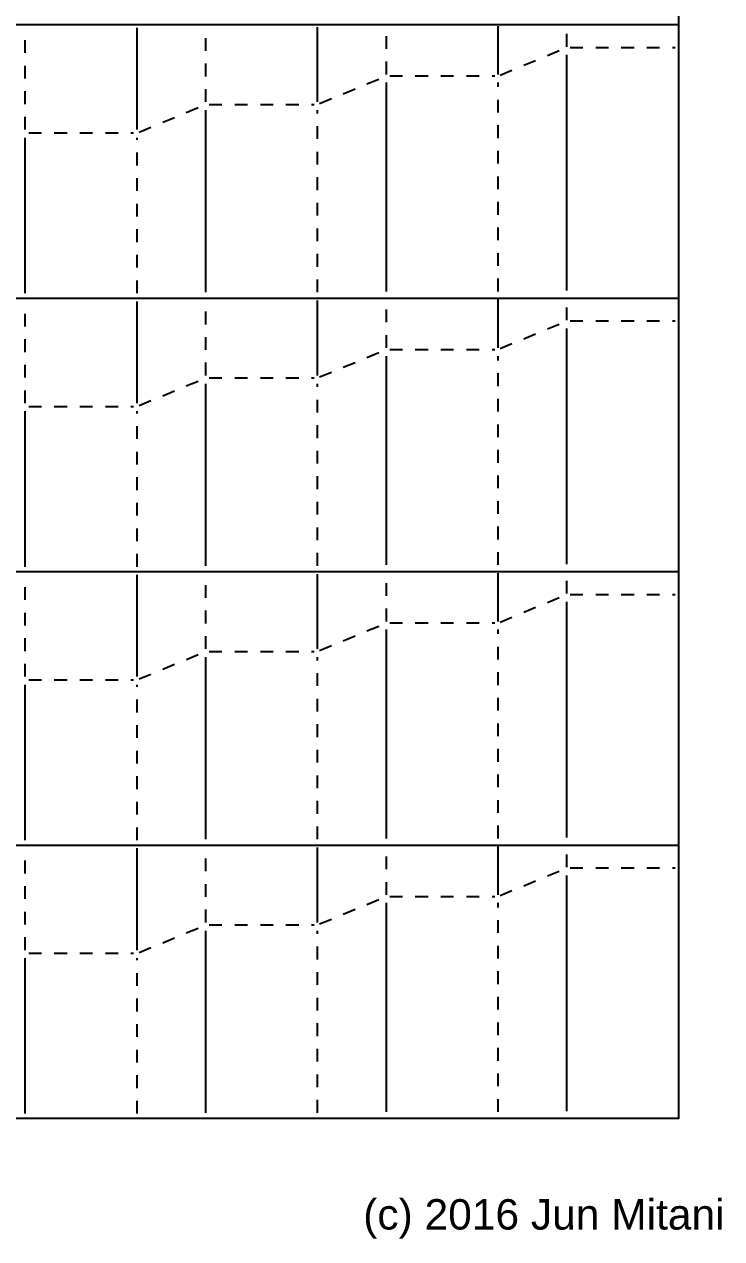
# Model space of a CAD drawing. Extents: x 11 to 192, y -288 to -10.
# Drawn here: x 115.1 to 192.1, y -287.6 to -153.5 of the extents above; entities that cross this region are included whole.
import ezdxf

# ---------------------------------------------------------------- set-up
doc = ezdxf.new("R2010")
doc.units = 0
for name, pattern in [('AI-LINETYPE-10', [2.822222, 1.411111, -1.411111]), ('AI-LINETYPE-100', [2.822222, 1.411111, -1.411111]), ('AI-LINETYPE-101', [2.822222, 1.411111, -1.411111]), ('AI-LINETYPE-102', [2.822222, 1.411111, -1.411111]), ('AI-LINETYPE-103', [2.822222, 1.411111, -1.411111]), ('AI-LINETYPE-104', [2.822222, 1.411111, -1.411111]), ('AI-LINETYPE-105', [2.822222, 1.411111, -1.411111]), ('AI-LINETYPE-106', [2.822222, 1.411111, -1.411111]), ('AI-LINETYPE-11', [2.822222, 1.411111, -1.411111]), ('AI-LINETYPE-114', [2.822222, 1.411111, -1.411111]), ('AI-LINETYPE-115', [2.822222, 1.411111, -1.411111]), ('AI-LINETYPE-116', [2.822222, 1.411111, -1.411111]), ('AI-LINETYPE-117', [2.822222, 1.411111, -1.411111]), ('AI-LINETYPE-118', [2.822222, 1.411111, -1.411111]), ('AI-LINETYPE-119', [2.822222, 1.411111, -1.411111]), ('AI-LINETYPE-12', [2.822222, 1.411111, -1.411111]), ('AI-LINETYPE-120', [2.822222, 1.411111, -1.411111]), ('AI-LINETYPE-13', [2.822222, 1.411111, -1.411111]), ('AI-LINETYPE-14', [2.822222, 1.411111, -1.411111]), ('AI-LINETYPE-15', [2.822222, 1.411111, -1.411111]), ('AI-LINETYPE-16', [2.822222, 1.411111, -1.411111]), ('AI-LINETYPE-30', [2.822222, 1.411111, -1.411111]), ('AI-LINETYPE-31', [2.822222, 1.411111, -1.411111]), ('AI-LINETYPE-32', [2.822222, 1.411111, -1.411111]), ('AI-LINETYPE-33', [2.822222, 1.411111, -1.411111]), ('AI-LINETYPE-34', [2.822222, 1.411111, -1.411111]), ('AI-LINETYPE-35', [2.822222, 1.411111, -1.411111]), ('AI-LINETYPE-36', [2.822222, 1.411111, -1.411111]), ('AI-LINETYPE-44', [2.822222, 1.411111, -1.411111]), ('AI-LINETYPE-45', [2.822222, 1.411111, -1.411111]), ('AI-LINETYPE-46', [2.822222, 1.411111, -1.411111]), ('AI-LINETYPE-47', [2.822222, 1.411111, -1.411111]), ('AI-LINETYPE-48', [2.822222, 1.411111, -1.411111]), ('AI-LINETYPE-49', [2.822222, 1.411111, -1.411111]), ('AI-LINETYPE-50', [2.822222, 1.411111, -1.411111]), ('AI-LINETYPE-58', [2.822222, 1.411111, -1.411111]), ('AI-LINETYPE-59', [2.822222, 1.411111, -1.411111]), ('AI-LINETYPE-60', [2.822222, 1.411111, -1.411111]), ('AI-LINETYPE-61', [2.822222, 1.411111, -1.411111]), ('AI-LINETYPE-62', [2.822222, 1.411111, -1.411111]), ('AI-LINETYPE-63', [2.822222, 1.411111, -1.411111]), ('AI-LINETYPE-64', [2.822222, 1.411111, -1.411111]), ('AI-LINETYPE-72', [2.822222, 1.411111, -1.411111]), ('AI-LINETYPE-73', [2.822222, 1.411111, -1.411111]), ('AI-LINETYPE-74', [2.822222, 1.411111, -1.411111]), ('AI-LINETYPE-75', [2.822222, 1.411111, -1.411111]), ('AI-LINETYPE-76', [2.822222, 1.411111, -1.411111]), ('AI-LINETYPE-77', [2.822222, 1.411111, -1.411111]), ('AI-LINETYPE-78', [2.822222, 1.411111, -1.411111]), ('AI-LINETYPE-86', [2.822222, 1.411111, -1.411111]), ('AI-LINETYPE-87', [2.822222, 1.411111, -1.411111]), ('AI-LINETYPE-88', [2.822222, 1.411111, -1.411111]), ('AI-LINETYPE-89', [2.822222, 1.411111, -1.411111]), ('AI-LINETYPE-90', [2.822222, 1.411111, -1.411111]), ('AI-LINETYPE-91', [2.822222, 1.411111, -1.411111]), ('AI-LINETYPE-92', [2.822222, 1.411111, -1.411111])]:
    doc.linetypes.add(name, pattern=pattern)
for name, color, linetype in [('CUTLINE', 7, 'CONTINUOUS'), ('MOUNTAINLINE', 7, 'CONTINUOUS'), ('TEXT', 7, 'CONTINUOUS'), ('VALLEYLINE', 7, 'CONTINUOUS')]:
    doc.layers.add(name, color=color, linetype=linetype)

# ---------------------------------------------------------------- blocks, each defined once
blk = doc.blocks.new('BLOCK_2')
at = {"layer": 'CUTLINE', "color": 7}
blk.add_lwpolyline([(187.32, -153.53), (187.32, -274.34), (15.57, -274.34), (15.57, -153.53)], dxfattribs=at)
blk = doc.blocks.new('BLOCK_7')
at = {"layer": 'CUTLINE', "color": 7}
blk.add_lwpolyline([(15.57, -153.53), (15.57, -32.71), (187.32, -32.71), (187.32, -153.53)], dxfattribs=at)
blk = doc.blocks.new('BLOCK_21')
at = {"layer": 'VALLEYLINE', "color": 7, "linetype": 'AI-LINETYPE-10'}
blk.add_lwpolyline([(115.58, -256.09), (127.17, -256.09)], dxfattribs=at)
blk = doc.blocks.new('BLOCK_22')
at = {"layer": 'VALLEYLINE', "color": 7, "linetype": 'AI-LINETYPE-11'}
blk.add_lwpolyline([(127.77, -256), (134.91, -253.04)], dxfattribs=at)
blk = doc.blocks.new('BLOCK_23')
at = {"layer": 'VALLEYLINE', "color": 7, "linetype": 'AI-LINETYPE-12'}
blk.add_lwpolyline([(135.51, -252.94), (147.1, -252.94)], dxfattribs=at)
blk = doc.blocks.new('BLOCK_24')
at = {"layer": 'VALLEYLINE', "color": 7, "linetype": 'AI-LINETYPE-13'}
blk.add_lwpolyline([(147.7, -252.85), (154.84, -249.89)], dxfattribs=at)
blk = doc.blocks.new('BLOCK_25')
at = {"layer": 'VALLEYLINE', "color": 7, "linetype": 'AI-LINETYPE-14'}
blk.add_lwpolyline([(155.44, -249.8), (167.03, -249.8)], dxfattribs=at)
blk = doc.blocks.new('BLOCK_26')
at = {"layer": 'VALLEYLINE', "color": 7, "linetype": 'AI-LINETYPE-15'}
blk.add_lwpolyline([(167.63, -249.7), (174.76, -246.75)], dxfattribs=at)
blk = doc.blocks.new('BLOCK_27')
at = {"layer": 'VALLEYLINE', "color": 7, "linetype": 'AI-LINETYPE-16'}
blk.add_lwpolyline([(175.36, -246.65), (186.95, -246.65)], dxfattribs=at)
blk = doc.blocks.new('BLOCK_41')
at = {"layer": 'VALLEYLINE', "color": 7, "linetype": 'AI-LINETYPE-30'}
blk.add_lwpolyline([(115.21, -255.73), (115.21, -244.49)], dxfattribs=at)
blk = doc.blocks.new('BLOCK_42')
at = {"layer": 'VALLEYLINE', "color": 7, "linetype": 'AI-LINETYPE-31'}
blk.add_lwpolyline([(127.54, -273.79), (127.54, -256.64)], dxfattribs=at)
blk = doc.blocks.new('BLOCK_43')
at = {"layer": 'VALLEYLINE', "color": 7, "linetype": 'AI-LINETYPE-32'}
blk.add_lwpolyline([(135.14, -252.68), (135.14, -244.4)], dxfattribs=at)
blk = doc.blocks.new('BLOCK_44')
at = {"layer": 'VALLEYLINE', "color": 7, "linetype": 'AI-LINETYPE-33'}
blk.add_lwpolyline([(147.47, -273.7), (147.47, -253.59)], dxfattribs=at)
blk = doc.blocks.new('BLOCK_45')
at = {"layer": 'VALLEYLINE', "color": 7, "linetype": 'AI-LINETYPE-34'}
blk.add_lwpolyline([(155.07, -249.63), (155.07, -244.31)], dxfattribs=at)
blk = doc.blocks.new('BLOCK_46')
at = {"layer": 'VALLEYLINE', "color": 7, "linetype": 'AI-LINETYPE-35'}
blk.add_lwpolyline([(167.4, -273.6), (167.4, -250.53)], dxfattribs=at)
blk = doc.blocks.new('BLOCK_47')
at = {"layer": 'VALLEYLINE', "color": 7, "linetype": 'AI-LINETYPE-36'}
blk.add_lwpolyline([(174.99, -246.58), (174.99, -244.21)], dxfattribs=at)
blk = doc.blocks.new('BLOCK_55')
at = {"layer": 'VALLEYLINE', "color": 7, "linetype": 'AI-LINETYPE-44'}
blk.add_lwpolyline([(115.58, -225.89), (127.17, -225.89)], dxfattribs=at)
blk = doc.blocks.new('BLOCK_56')
at = {"layer": 'VALLEYLINE', "color": 7, "linetype": 'AI-LINETYPE-45'}
blk.add_lwpolyline([(127.77, -225.79), (134.91, -222.84)], dxfattribs=at)
blk = doc.blocks.new('BLOCK_57')
at = {"layer": 'VALLEYLINE', "color": 7, "linetype": 'AI-LINETYPE-46'}
blk.add_lwpolyline([(135.51, -222.74), (147.1, -222.74)], dxfattribs=at)
blk = doc.blocks.new('BLOCK_58')
at = {"layer": 'VALLEYLINE', "color": 7, "linetype": 'AI-LINETYPE-47'}
blk.add_lwpolyline([(147.7, -222.65), (154.84, -219.69)], dxfattribs=at)
blk = doc.blocks.new('BLOCK_59')
at = {"layer": 'VALLEYLINE', "color": 7, "linetype": 'AI-LINETYPE-48'}
blk.add_lwpolyline([(155.44, -219.6), (167.03, -219.6)], dxfattribs=at)
blk = doc.blocks.new('BLOCK_60')
at = {"layer": 'VALLEYLINE', "color": 7, "linetype": 'AI-LINETYPE-49'}
blk.add_lwpolyline([(167.63, -219.5), (174.76, -216.54)], dxfattribs=at)
blk = doc.blocks.new('BLOCK_61')
at = {"layer": 'VALLEYLINE', "color": 7, "linetype": 'AI-LINETYPE-50'}
blk.add_lwpolyline([(175.36, -216.45), (186.95, -216.45)], dxfattribs=at)
blk = doc.blocks.new('BLOCK_69')
at = {"layer": 'VALLEYLINE', "color": 7, "linetype": 'AI-LINETYPE-58'}
blk.add_lwpolyline([(115.21, -225.53), (115.21, -214.29)], dxfattribs=at)
blk = doc.blocks.new('BLOCK_70')
at = {"layer": 'VALLEYLINE', "color": 7, "linetype": 'AI-LINETYPE-59'}
blk.add_lwpolyline([(127.54, -243.59), (127.54, -226.44)], dxfattribs=at)
blk = doc.blocks.new('BLOCK_71')
at = {"layer": 'VALLEYLINE', "color": 7, "linetype": 'AI-LINETYPE-60'}
blk.add_lwpolyline([(135.14, -222.48), (135.14, -214.2)], dxfattribs=at)
blk = doc.blocks.new('BLOCK_72')
at = {"layer": 'VALLEYLINE', "color": 7, "linetype": 'AI-LINETYPE-61'}
blk.add_lwpolyline([(147.47, -243.49), (147.47, -223.38)], dxfattribs=at)
blk = doc.blocks.new('BLOCK_73')
at = {"layer": 'VALLEYLINE', "color": 7, "linetype": 'AI-LINETYPE-62'}
blk.add_lwpolyline([(155.07, -219.43), (155.07, -214.1)], dxfattribs=at)
blk = doc.blocks.new('BLOCK_74')
at = {"layer": 'VALLEYLINE', "color": 7, "linetype": 'AI-LINETYPE-63'}
blk.add_lwpolyline([(167.4, -243.4), (167.4, -220.33)], dxfattribs=at)
blk = doc.blocks.new('BLOCK_75')
at = {"layer": 'VALLEYLINE', "color": 7, "linetype": 'AI-LINETYPE-64'}
blk.add_lwpolyline([(174.99, -216.37), (174.99, -214.01)], dxfattribs=at)
blk = doc.blocks.new('BLOCK_83')
at = {"layer": 'VALLEYLINE', "color": 7, "linetype": 'AI-LINETYPE-72'}
blk.add_lwpolyline([(115.58, -195.69), (127.17, -195.69)], dxfattribs=at)
blk = doc.blocks.new('BLOCK_84')
at = {"layer": 'VALLEYLINE', "color": 7, "linetype": 'AI-LINETYPE-73'}
blk.add_lwpolyline([(127.77, -195.59), (134.91, -192.63)], dxfattribs=at)
blk = doc.blocks.new('BLOCK_85')
at = {"layer": 'VALLEYLINE', "color": 7, "linetype": 'AI-LINETYPE-74'}
blk.add_lwpolyline([(135.51, -192.54), (147.1, -192.54)], dxfattribs=at)
blk = doc.blocks.new('BLOCK_86')
at = {"layer": 'VALLEYLINE', "color": 7, "linetype": 'AI-LINETYPE-75'}
blk.add_lwpolyline([(147.7, -192.44), (154.84, -189.49)], dxfattribs=at)
blk = doc.blocks.new('BLOCK_87')
at = {"layer": 'VALLEYLINE', "color": 7, "linetype": 'AI-LINETYPE-76'}
blk.add_lwpolyline([(155.44, -189.39), (167.03, -189.39)], dxfattribs=at)
blk = doc.blocks.new('BLOCK_88')
at = {"layer": 'VALLEYLINE', "color": 7, "linetype": 'AI-LINETYPE-77'}
blk.add_lwpolyline([(167.63, -189.3), (174.76, -186.34)], dxfattribs=at)
blk = doc.blocks.new('BLOCK_89')
at = {"layer": 'VALLEYLINE', "color": 7, "linetype": 'AI-LINETYPE-78'}
blk.add_lwpolyline([(175.36, -186.25), (186.95, -186.25)], dxfattribs=at)
blk = doc.blocks.new('BLOCK_97')
at = {"layer": 'VALLEYLINE', "color": 7, "linetype": 'AI-LINETYPE-86'}
blk.add_lwpolyline([(115.21, -195.33), (115.21, -184.09)], dxfattribs=at)
blk = doc.blocks.new('BLOCK_98')
at = {"layer": 'VALLEYLINE', "color": 7, "linetype": 'AI-LINETYPE-87'}
blk.add_lwpolyline([(127.54, -213.39), (127.54, -196.23)], dxfattribs=at)
blk = doc.blocks.new('BLOCK_99')
at = {"layer": 'VALLEYLINE', "color": 7, "linetype": 'AI-LINETYPE-88'}
blk.add_lwpolyline([(135.14, -192.27), (135.14, -183.99)], dxfattribs=at)
blk = doc.blocks.new('BLOCK_100')
at = {"layer": 'VALLEYLINE', "color": 7, "linetype": 'AI-LINETYPE-89'}
blk.add_lwpolyline([(147.47, -213.29), (147.47, -193.18)], dxfattribs=at)
blk = doc.blocks.new('BLOCK_101')
at = {"layer": 'VALLEYLINE', "color": 7, "linetype": 'AI-LINETYPE-90'}
blk.add_lwpolyline([(155.07, -189.22), (155.07, -183.9)], dxfattribs=at)
blk = doc.blocks.new('BLOCK_102')
at = {"layer": 'VALLEYLINE', "color": 7, "linetype": 'AI-LINETYPE-91'}
blk.add_lwpolyline([(167.4, -213.2), (167.4, -190.13)], dxfattribs=at)
blk = doc.blocks.new('BLOCK_103')
at = {"layer": 'VALLEYLINE', "color": 7, "linetype": 'AI-LINETYPE-92'}
blk.add_lwpolyline([(174.99, -186.17), (174.99, -183.81)], dxfattribs=at)
blk = doc.blocks.new('BLOCK_111')
at = {"layer": 'VALLEYLINE', "color": 7, "linetype": 'AI-LINETYPE-100'}
blk.add_lwpolyline([(115.58, -165.48), (127.17, -165.48)], dxfattribs=at)
blk = doc.blocks.new('BLOCK_112')
at = {"layer": 'VALLEYLINE', "color": 7, "linetype": 'AI-LINETYPE-101'}
blk.add_lwpolyline([(127.77, -165.39), (134.91, -162.43)], dxfattribs=at)
blk = doc.blocks.new('BLOCK_113')
at = {"layer": 'VALLEYLINE', "color": 7, "linetype": 'AI-LINETYPE-102'}
blk.add_lwpolyline([(135.51, -162.34), (147.1, -162.34)], dxfattribs=at)
blk = doc.blocks.new('BLOCK_114')
at = {"layer": 'VALLEYLINE', "color": 7, "linetype": 'AI-LINETYPE-103'}
blk.add_lwpolyline([(147.7, -162.24), (154.84, -159.28)], dxfattribs=at)
blk = doc.blocks.new('BLOCK_115')
at = {"layer": 'VALLEYLINE', "color": 7, "linetype": 'AI-LINETYPE-104'}
blk.add_lwpolyline([(155.44, -159.19), (167.03, -159.19)], dxfattribs=at)
blk = doc.blocks.new('BLOCK_116')
at = {"layer": 'VALLEYLINE', "color": 7, "linetype": 'AI-LINETYPE-105'}
blk.add_lwpolyline([(167.63, -159.1), (174.76, -156.14)], dxfattribs=at)
blk = doc.blocks.new('BLOCK_117')
at = {"layer": 'VALLEYLINE', "color": 7, "linetype": 'AI-LINETYPE-106'}
blk.add_lwpolyline([(175.36, -156.04), (186.95, -156.04)], dxfattribs=at)
blk = doc.blocks.new('BLOCK_125')
at = {"layer": 'VALLEYLINE', "color": 7, "linetype": 'AI-LINETYPE-114'}
blk.add_lwpolyline([(115.21, -165.12), (115.21, -153.89)], dxfattribs=at)
blk = doc.blocks.new('BLOCK_126')
at = {"layer": 'VALLEYLINE', "color": 7, "linetype": 'AI-LINETYPE-115'}
blk.add_lwpolyline([(127.54, -183.18), (127.54, -166.03)], dxfattribs=at)
blk = doc.blocks.new('BLOCK_127')
at = {"layer": 'VALLEYLINE', "color": 7, "linetype": 'AI-LINETYPE-116'}
blk.add_lwpolyline([(135.14, -162.07), (135.14, -153.79)], dxfattribs=at)
blk = doc.blocks.new('BLOCK_128')
at = {"layer": 'VALLEYLINE', "color": 7, "linetype": 'AI-LINETYPE-117'}
blk.add_lwpolyline([(147.47, -183.09), (147.47, -162.98)], dxfattribs=at)
blk = doc.blocks.new('BLOCK_129')
at = {"layer": 'VALLEYLINE', "color": 7, "linetype": 'AI-LINETYPE-118'}
blk.add_lwpolyline([(155.07, -159.02), (155.07, -153.7)], dxfattribs=at)
blk = doc.blocks.new('BLOCK_130')
at = {"layer": 'VALLEYLINE', "color": 7, "linetype": 'AI-LINETYPE-119'}
blk.add_lwpolyline([(167.4, -182.99), (167.4, -159.93)], dxfattribs=at)
blk = doc.blocks.new('BLOCK_131')
at = {"layer": 'VALLEYLINE', "color": 7, "linetype": 'AI-LINETYPE-120'}
blk.add_lwpolyline([(174.99, -155.97), (174.99, -153.6)], dxfattribs=at)
blk = doc.blocks.new('BLOCK_268')
at = {"layer": 'MOUNTAINLINE', "color": 7}
blk.add_lwpolyline([(15.57, -244.14), (187.32, -244.14)], dxfattribs=at)
blk = doc.blocks.new('BLOCK_269')
at = {"layer": 'MOUNTAINLINE', "color": 7}
blk.add_lwpolyline([(15.57, -213.93), (187.32, -213.93)], dxfattribs=at)
blk = doc.blocks.new('BLOCK_270')
at = {"layer": 'MOUNTAINLINE', "color": 7}
blk.add_lwpolyline([(15.57, -183.73), (187.32, -183.73)], dxfattribs=at)
blk = doc.blocks.new('BLOCK_282')
at = {"layer": 'MOUNTAINLINE', "color": 7}
blk.add_lwpolyline([(115.21, -273.79), (115.21, -256.64)], dxfattribs=at)
blk = doc.blocks.new('BLOCK_283')
at = {"layer": 'MOUNTAINLINE', "color": 7}
blk.add_lwpolyline([(127.54, -255.73), (127.54, -244.49)], dxfattribs=at)
blk = doc.blocks.new('BLOCK_284')
at = {"layer": 'MOUNTAINLINE', "color": 7}
blk.add_lwpolyline([(135.14, -273.7), (135.14, -253.59)], dxfattribs=at)
blk = doc.blocks.new('BLOCK_285')
at = {"layer": 'MOUNTAINLINE', "color": 7}
blk.add_lwpolyline([(147.47, -252.68), (147.47, -244.4)], dxfattribs=at)
blk = doc.blocks.new('BLOCK_286')
at = {"layer": 'MOUNTAINLINE', "color": 7}
blk.add_lwpolyline([(155.07, -273.6), (155.07, -250.53)], dxfattribs=at)
blk = doc.blocks.new('BLOCK_287')
at = {"layer": 'MOUNTAINLINE', "color": 7}
blk.add_lwpolyline([(167.4, -249.63), (167.4, -244.31)], dxfattribs=at)
blk = doc.blocks.new('BLOCK_288')
at = {"layer": 'MOUNTAINLINE', "color": 7}
blk.add_lwpolyline([(174.99, -273.51), (174.99, -247.48)], dxfattribs=at)
blk = doc.blocks.new('BLOCK_296')
at = {"layer": 'MOUNTAINLINE', "color": 7}
blk.add_lwpolyline([(115.21, -243.59), (115.21, -226.44)], dxfattribs=at)
blk = doc.blocks.new('BLOCK_297')
at = {"layer": 'MOUNTAINLINE', "color": 7}
blk.add_lwpolyline([(127.54, -225.53), (127.54, -214.29)], dxfattribs=at)
blk = doc.blocks.new('BLOCK_298')
at = {"layer": 'MOUNTAINLINE', "color": 7}
blk.add_lwpolyline([(135.14, -243.49), (135.14, -223.38)], dxfattribs=at)
blk = doc.blocks.new('BLOCK_299')
at = {"layer": 'MOUNTAINLINE', "color": 7}
blk.add_lwpolyline([(147.47, -222.48), (147.47, -214.2)], dxfattribs=at)
blk = doc.blocks.new('BLOCK_300')
at = {"layer": 'MOUNTAINLINE', "color": 7}
blk.add_lwpolyline([(155.07, -243.4), (155.07, -220.33)], dxfattribs=at)
blk = doc.blocks.new('BLOCK_301')
at = {"layer": 'MOUNTAINLINE', "color": 7}
blk.add_lwpolyline([(167.4, -219.43), (167.4, -214.1)], dxfattribs=at)
blk = doc.blocks.new('BLOCK_302')
at = {"layer": 'MOUNTAINLINE', "color": 7}
blk.add_lwpolyline([(174.99, -243.3), (174.99, -217.28)], dxfattribs=at)
blk = doc.blocks.new('BLOCK_310')
at = {"layer": 'MOUNTAINLINE', "color": 7}
blk.add_lwpolyline([(115.21, -213.39), (115.21, -196.23)], dxfattribs=at)
blk = doc.blocks.new('BLOCK_311')
at = {"layer": 'MOUNTAINLINE', "color": 7}
blk.add_lwpolyline([(127.54, -195.33), (127.54, -184.09)], dxfattribs=at)
blk = doc.blocks.new('BLOCK_312')
at = {"layer": 'MOUNTAINLINE', "color": 7}
blk.add_lwpolyline([(135.14, -213.29), (135.14, -193.18)], dxfattribs=at)
blk = doc.blocks.new('BLOCK_313')
at = {"layer": 'MOUNTAINLINE', "color": 7}
blk.add_lwpolyline([(147.47, -192.27), (147.47, -183.99)], dxfattribs=at)
blk = doc.blocks.new('BLOCK_314')
at = {"layer": 'MOUNTAINLINE', "color": 7}
blk.add_lwpolyline([(155.07, -213.2), (155.07, -190.13)], dxfattribs=at)
blk = doc.blocks.new('BLOCK_315')
at = {"layer": 'MOUNTAINLINE', "color": 7}
blk.add_lwpolyline([(167.4, -189.22), (167.4, -183.9)], dxfattribs=at)
blk = doc.blocks.new('BLOCK_316')
at = {"layer": 'MOUNTAINLINE', "color": 7}
blk.add_lwpolyline([(174.99, -213.1), (174.99, -187.08)], dxfattribs=at)
blk = doc.blocks.new('BLOCK_324')
at = {"layer": 'MOUNTAINLINE', "color": 7}
blk.add_lwpolyline([(115.21, -183.18), (115.21, -166.03)], dxfattribs=at)
blk = doc.blocks.new('BLOCK_325')
at = {"layer": 'MOUNTAINLINE', "color": 7}
blk.add_lwpolyline([(127.54, -165.12), (127.54, -153.89)], dxfattribs=at)
blk = doc.blocks.new('BLOCK_326')
at = {"layer": 'MOUNTAINLINE', "color": 7}
blk.add_lwpolyline([(135.14, -183.09), (135.14, -162.98)], dxfattribs=at)
blk = doc.blocks.new('BLOCK_327')
at = {"layer": 'MOUNTAINLINE', "color": 7}
blk.add_lwpolyline([(147.47, -162.07), (147.47, -153.79)], dxfattribs=at)
blk = doc.blocks.new('BLOCK_328')
at = {"layer": 'MOUNTAINLINE', "color": 7}
blk.add_lwpolyline([(155.07, -182.99), (155.07, -159.93)], dxfattribs=at)
blk = doc.blocks.new('BLOCK_329')
at = {"layer": 'MOUNTAINLINE', "color": 7}
blk.add_lwpolyline([(167.4, -159.02), (167.4, -153.7)], dxfattribs=at)
blk = doc.blocks.new('BLOCK_330')
at = {"layer": 'MOUNTAINLINE', "color": 7}
blk.add_lwpolyline([(174.99, -182.9), (174.99, -156.87)], dxfattribs=at)

msp = doc.modelspace()

# ---------------------------------------------------------------- linework, layer by layer
at = {"layer": 'MOUNTAINLINE', "color": 7}
msp.add_lwpolyline([(15.57, -153.53), (187.32, -153.53)], dxfattribs=at)

# ---------------------------------------------------------------- block references
at = {"layer": 'CUTLINE'}
for name in ['BLOCK_7', 'BLOCK_2']:
    msp.add_blockref(name, (0, 0), dxfattribs=at)
at = {"layer": 'MOUNTAINLINE'}
for name in ['BLOCK_325', 'BLOCK_327', 'BLOCK_329', 'BLOCK_330', 'BLOCK_328', 'BLOCK_326', 'BLOCK_324', 'BLOCK_270', 'BLOCK_311', 'BLOCK_313', 'BLOCK_315', 'BLOCK_316', 'BLOCK_314', 'BLOCK_312', 'BLOCK_310', 'BLOCK_269', 'BLOCK_297', 'BLOCK_299', 'BLOCK_301', 'BLOCK_302', 'BLOCK_300', 'BLOCK_298', 'BLOCK_296', 'BLOCK_268', 'BLOCK_283', 'BLOCK_285', 'BLOCK_287', 'BLOCK_288', 'BLOCK_286', 'BLOCK_284', 'BLOCK_282']:
    msp.add_blockref(name, (0, 0), dxfattribs=at)
at = {"layer": 'VALLEYLINE'}
for name in ['BLOCK_125', 'BLOCK_127', 'BLOCK_129', 'BLOCK_131', 'BLOCK_116', 'BLOCK_117', 'BLOCK_114', 'BLOCK_115', 'BLOCK_130', 'BLOCK_112', 'BLOCK_113', 'BLOCK_128', 'BLOCK_111', 'BLOCK_126', 'BLOCK_97', 'BLOCK_99', 'BLOCK_101', 'BLOCK_103', 'BLOCK_88', 'BLOCK_89', 'BLOCK_86', 'BLOCK_87', 'BLOCK_102', 'BLOCK_84', 'BLOCK_85', 'BLOCK_100', 'BLOCK_83', 'BLOCK_98', 'BLOCK_69', 'BLOCK_71', 'BLOCK_73', 'BLOCK_75', 'BLOCK_60', 'BLOCK_61', 'BLOCK_58', 'BLOCK_59', 'BLOCK_74', 'BLOCK_56', 'BLOCK_57', 'BLOCK_72', 'BLOCK_55', 'BLOCK_70', 'BLOCK_41', 'BLOCK_43', 'BLOCK_45', 'BLOCK_47', 'BLOCK_26', 'BLOCK_27', 'BLOCK_24', 'BLOCK_25', 'BLOCK_46', 'BLOCK_22', 'BLOCK_23', 'BLOCK_44', 'BLOCK_21', 'BLOCK_42']:
    msp.add_blockref(name, (0, 0), dxfattribs=at)

# ---------------------------------------------------------------- texts
at = {"layer": 'TEXT', "color": 7, "insert": (152.51, -287.61), "char_height": 3.3584, "attachment_point": 7}
msp.add_mtext('\\fArial|b0|i0|c0|p34;\\W1;(c) 2016 Jun Mitani', dxfattribs=at)

doc.saveas('drawing.dxf')
